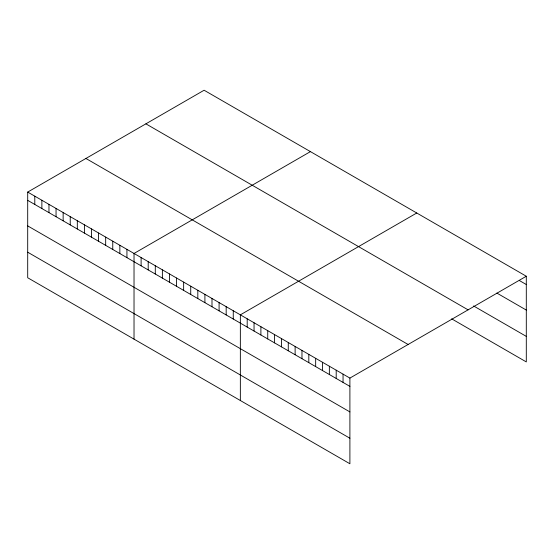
<?xml version="1.0" encoding="UTF-8"?>
<svg xmlns="http://www.w3.org/2000/svg" width="554" height="554" viewBox="0 0 554 554"><rect width="100%" height="100%" fill="white"/><g stroke="black" fill="none" stroke-linecap="round" stroke-linejoin="round"><path stroke-width="0.83" d="M27.7 192.079L349.899 378.091L349.899 463.767L27.7 277.755L27.7 192.079L204.101 90.233L526.3 276.245L526.3 361.921L451.669 318.841M310.427 151.616L134.026 253.462L134.026 339.138M416.753 212.999L240.353 314.845L240.353 400.521M349.899 378.091L526.3 276.245M519.451 280.573L526.3 284.527M496.862 293.073L526.3 310.067M473.58 305.947L526.3 336.382M145.889 123.84L468.088 309.859M85.912 158.465L408.111 344.484M27.7 200.354L349.899 386.373M27.7 225.893L349.899 411.913M27.7 252.208L349.899 438.228M343.051 374.144L343.051 382.419M336.202 370.19L336.202 378.465M329.36 366.236L329.36 374.511M322.511 362.281L322.511 370.557M315.662 358.327L315.662 366.609M308.813 354.373L308.813 362.655M301.972 350.426L301.972 358.701M295.123 346.472L295.123 354.747M288.274 342.517L288.274 350.793M281.432 338.563L281.432 346.839M274.583 334.609L274.583 342.891M267.734 330.662L267.734 338.937M260.892 326.708L260.892 334.983M254.044 322.753L254.044 331.029M247.195 318.799L247.195 327.075M233.262 310.752L233.262 319.035M226.171 306.66L226.171 314.942M219.086 302.567L219.086 310.849M211.995 298.474L211.995 306.757M204.911 294.389L204.911 302.664M197.82 290.296L197.82 298.571M190.728 286.203L190.728 294.479M183.644 282.111L183.644 290.386M176.553 278.018L176.553 286.293M169.469 273.925L169.469 282.201M162.377 269.833L162.377 278.108M155.293 265.74L155.293 274.015M148.202 261.647L148.202 269.923M141.111 257.555L141.111 265.83M126.935 249.369L126.935 257.645M119.851 245.277L119.851 253.552M112.76 241.184L112.76 249.459M105.669 237.091L105.669 245.367M98.584 232.999L98.584 241.274M91.493 228.906L91.493 237.181M84.409 224.813L84.409 233.089M77.318 220.721L77.318 228.996M70.233 216.628L70.233 224.91M63.142 212.535L63.142 220.817M56.051 208.442L56.051 216.725M48.967 204.35L48.967 212.632M41.875 200.257L41.875 208.539M34.791 196.164L34.791 204.447"/></g></svg>
